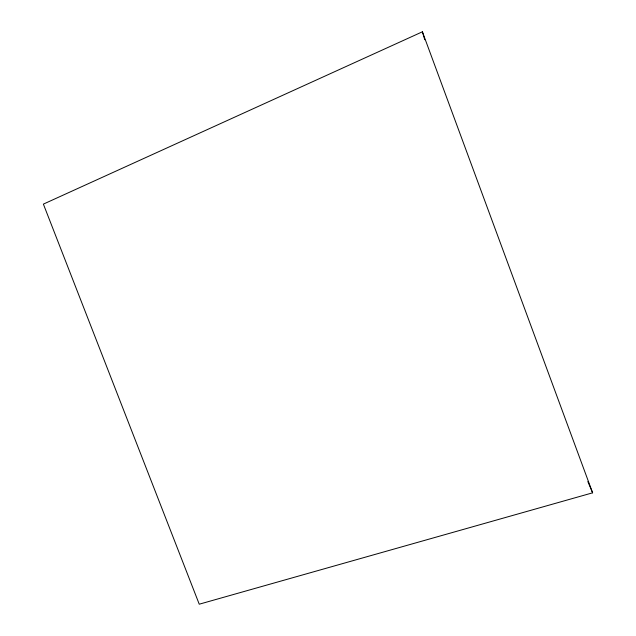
<?xml version="1.0" encoding="UTF-8"?>
<svg xmlns="http://www.w3.org/2000/svg" width="636" height="636" viewBox="0 0 636 636"><rect width="100%" height="100%" fill="white"/><g stroke="black" fill="none" stroke-linecap="round" stroke-linejoin="round"><path stroke-width="0.95" d="M422.399 31.8L43.383 204.116L199.243 604.2L592.617 492.82L422.399 31.8L424.753 39.742M587.839 481.555L592.617 492.82"/></g></svg>
